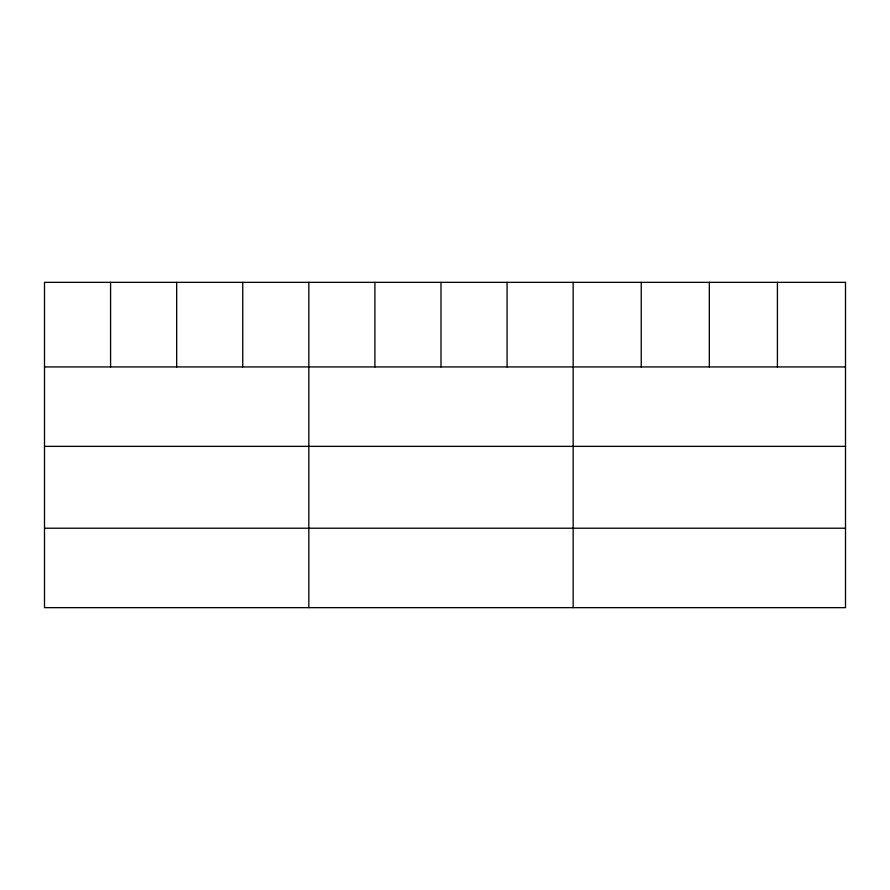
<?xml version="1.0" encoding="UTF-8"?>
<svg xmlns="http://www.w3.org/2000/svg" width="890" height="890" viewBox="0 0 890 890"><rect width="100%" height="100%" fill="white"/><g stroke="black" fill="none" stroke-linecap="round" stroke-linejoin="round"><path stroke-width="1.33" d="M44.5 366.936L845.5 366.936M44.5 446.368L845.5 446.368M44.5 528.215L845.5 528.215M777.415 282.353L777.415 366.936M709.33 282.353L709.33 366.936M641.245 282.353L641.245 366.936M573.16 282.353L573.16 607.648M507.078 282.353L507.078 366.936M440.995 282.353L440.995 366.936M374.913 282.353L374.913 366.936M308.83 282.353L308.83 607.648M242.748 282.353L242.748 366.936M176.665 282.353L176.665 366.936M110.583 282.353L110.583 366.936M845.5 282.353L44.5 282.353L44.5 607.648L845.5 607.648L845.5 282.353"/></g></svg>
